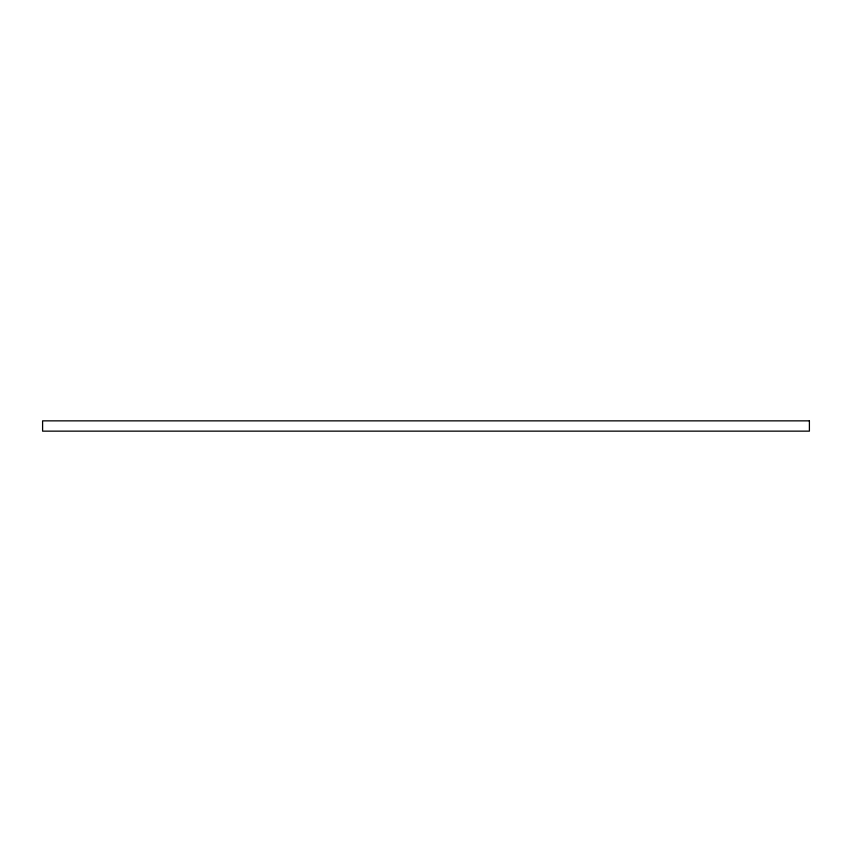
<?xml version="1.0" encoding="UTF-8"?>
<svg xmlns="http://www.w3.org/2000/svg" width="852" height="852" viewBox="0 0 852 852"><rect width="100%" height="100%" fill="white"/><g stroke="black" fill="none" stroke-linecap="round" stroke-linejoin="round"><path stroke-width="1.28" d="M809.4 420.856L42.6 420.856L42.6 431.144L809.4 431.144L809.4 420.856"/></g></svg>
